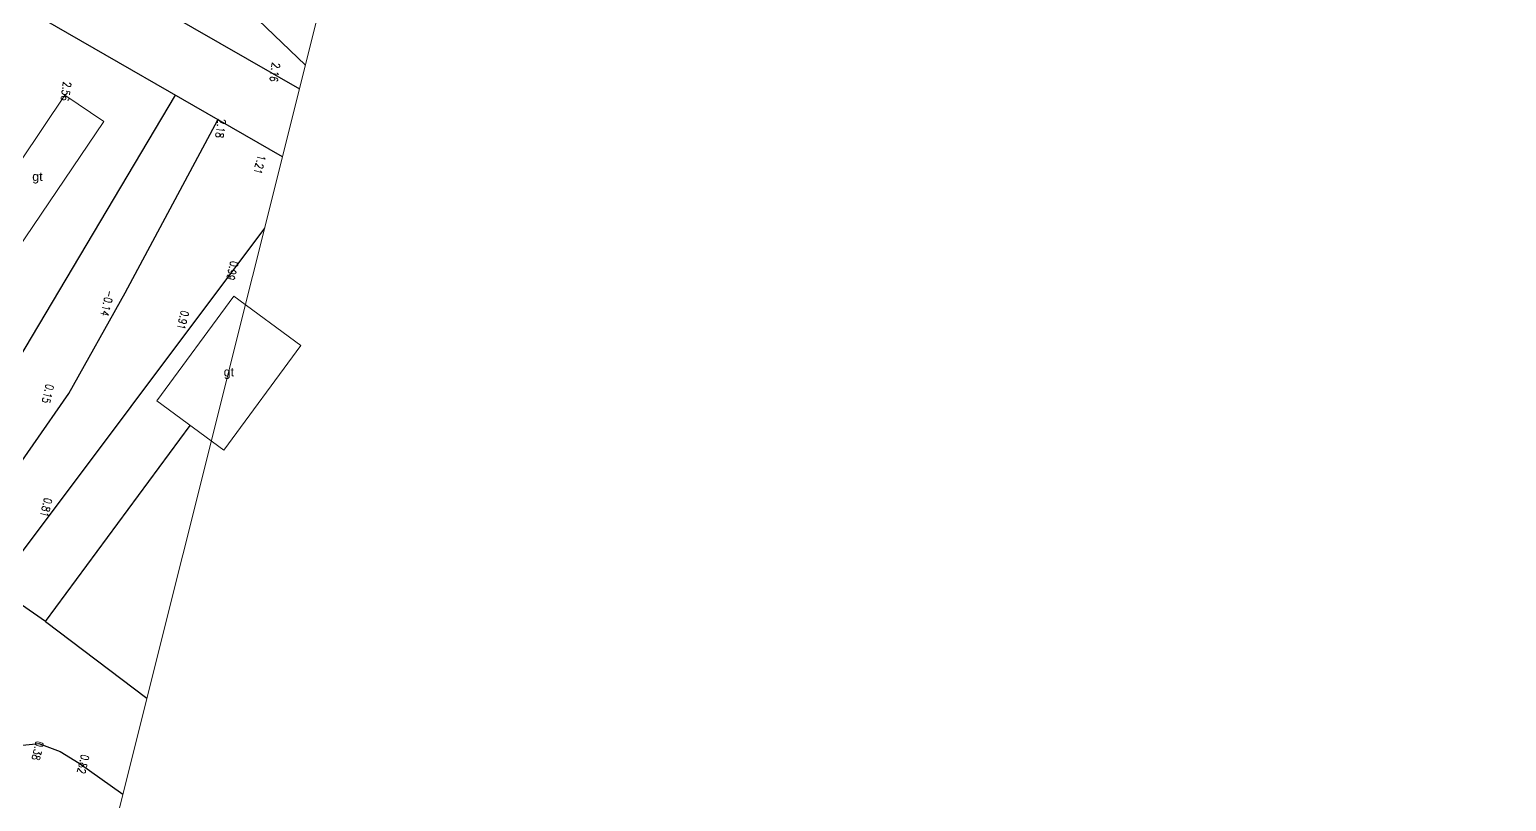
# Model space of a CAD drawing. Header units: metres. Extents: x 583412 to 583840, y 1186334 to 1187497.
# Drawn here: x 583674.3 to 583840.4, y 1186736.7 to 1186823.5 of the extents above; entities that cross this region are included whole.
import ezdxf
from ezdxf.enums import TextEntityAlignment as Align

# ---------------------------------------------------------------- set-up
doc = ezdxf.new("R2010")
doc.units = ezdxf.units.M
doc.header["$MEASUREMENT"] = 0
doc.layers.get('Defpoints').update_dxf_attribs({"color": 9, "lineweight": 0})
doc.layers.add('1.KS.NHA', color=225, linetype='Continuous', lineweight=13)
for name, color, linetype in [('cao do binh do', 4, 'Continuous'), ('Docao', 22, 'Continuous'), ('KS.leduongnhua', 4, 'Continuous'), ('KS.raoxay', 2, 'TUONG-KHKS'), ('KS_muong ao', 4, 'TALUYPHAI-KHKS'), ('TEXT NHA', 5, 'Continuous')]:
    doc.layers.add(name, color=color, linetype=linetype)
doc.styles.add('ChuSo', font='vnsimple.shx')
doc.styles.get("Standard").update_dxf_attribs({"font": 'arial.ttf'})
doc.linetypes.add('TALUYPHAI-KHKS', pattern='A,5,[130,ltypeshp,S=5,R=0,X=0,Y=-5],10,[130,ltypeshp,S=5,R=0,X=0,Y=-5],10,[130,ltypeshp,S=10,R=0,X=0,Y=-10],5', length=30)
doc.linetypes.add('TALUYTRAI-KHKS', pattern='A,5,[130,ltypeshp,S=5,R=0,X=0,Y=5],10,[130,ltypeshp,S=5,R=0,X=0,Y=5],10,[130,ltypeshp,S=10,R=0,X=0,Y=10],5', length=30)
doc.linetypes.add('TUONG-KHKS', pattern='A,0.25,-0.1,[132,ltypeshp,S=0.1,R=0,X=-0.1,Y=0],-0.1,1', length=1.45)

msp = doc.modelspace()

# ---------------------------------------------------------------- linework, layer by layer
at = {"layer": '1.KS.NHA', "color": 225, "linetype": 'Continuous'}
for p, q in [((583678.24, 1186816.07), (583667.68, 1186800.47)), ((583682.63, 1186813.1), (583678.24, 1186816.07)), ((583672.06, 1186797.5), (583682.63, 1186813.1))]:
    msp.add_line(p, q, dxfattribs=at)
at = {"layer": '1.KS.NHA', "linetype": 'Continuous'}
for p, q in [((583688.58, 1186781.69), (583697.25, 1186793.47)), ((583697.25, 1186793.47), (583704.77, 1186787.93)), ((583704.77, 1186787.93), (583696.1, 1186776.16)), ((583696.1, 1186776.16), (583688.58, 1186781.69))]:
    msp.add_line(p, q, dxfattribs=at)
at = {"layer": 'Defpoints', "color": 6}
msp.add_line((583840.37, 1187358.25), (583583.59, 1186333.95), dxfattribs=at)
at = {"layer": 'KS.leduongnhua', "color": 2}
for p, q in [((583702.71, 1186809.13, 1.68), (583633.12, 1186849.25, 1.68)), ((583648.15, 1186849.19, 1.77), (583704.64, 1186816.8, 1.77))]:
    msp.add_line(p, q, dxfattribs=at)
at = {"layer": 'KS.raoxay', "color": 0, "ltscale": 2}
for p, q in [((583670.47, 1186760.78, 0.86), (583700.71, 1186801.13, 0.86)), ((583676.07, 1186756.88, 0.86), (583692.34, 1186778.92, 0.86)), ((583676.07, 1186756.88, 0.86), (583670.47, 1186760.78, 0.86)), ((583676.07, 1186756.88, 0.86), (583687.46, 1186748.29, 0.86))]:
    msp.add_line(p, q, dxfattribs=at)
at = {"layer": 'KS_muong ao', "color": 125, "linetype": 'TALUYTRAI-KHKS', "ltscale": 0.03}
for p, q in [((583696.63, 1186827.76, 1.33), (583705.3, 1186819.46, 1.33)), ((583690.66, 1186816.07, 1.68), (583668.62, 1186779.07, 1.68)), ((583685.01, 1186793.84, 1.68), (583695.45, 1186813.31, 1.68)), ((583678.69, 1186782.54, 1.68), (583685.01, 1186793.84, 1.68)), ((583668.7, 1186768.21, 1.68), (583678.69, 1186782.54, 1.68))]:
    msp.add_line(p, q, dxfattribs=at)
at = {"layer": 'KS_muong ao', "color": 125, "linetype": 'TALUYPHAI-KHKS', "ltscale": 0.03}
for p, q in [((583673.12, 1186742.94, 1.06), (583675.3, 1186743.19, 1.06)), ((583675.3, 1186743.19, 1.06), (583677.71, 1186742.26, 1.06)), ((583677.71, 1186742.26, 1.06), (583679.86, 1186740.96, 1.06)), ((583679.86, 1186740.96, 1.06), (583684.75, 1186737.47, 1.06))]:
    msp.add_line(p, q, dxfattribs=at)

# ---------------------------------------------------------------- texts
at = {"layer": 'cao do binh do', "color": 44, "style": 'ChuSo', "width": 0.8}
for s, p in [('1.21', (583699.7, 1186808.37, 1.21)), ('0.99', (583696.64, 1186796.45, 0.98)), ('-0.14', (583682.57, 1186792.78, -0.14)), ('0.91', (583691.08, 1186790.89, 0.91)), ('0.15', (583675.89, 1186782.6, 0.15)), ('0.81', (583675.7, 1186769.81, 0.81)), ('0.38', (583674.75, 1186742.46, 0.38)), ('0.82', (583679.86, 1186740.96, 0.82))]:
    msp.add_text(s, height=0.9, rotation=256.5354, dxfattribs=at).set_placement(p, align=Align.CENTER)
at = {"layer": 'Docao', "color": 3, "style": 'ChuSo', "width": 0.8}
for s, p in [('2.16', (583701.41, 1186818.72, 2.16)), ('2.56', (583677.92, 1186816.57, 2.56)), ('2.18', (583695.31, 1186812.41, 2.18))]:
    msp.add_text(s, height=0.9, rotation=261.5963, dxfattribs=at).set_placement(p, align=Align.CENTER)
at = {"layer": 'TEXT NHA', "linetype": 'Continuous'}
for p in [(583675.15, 1186806.79), (583696.68, 1186784.81)]:
    msp.add_text('gt', height=1, dxfattribs=at).set_placement(p, align=Align.MIDDLE)

doc.saveas('drawing.dxf')
